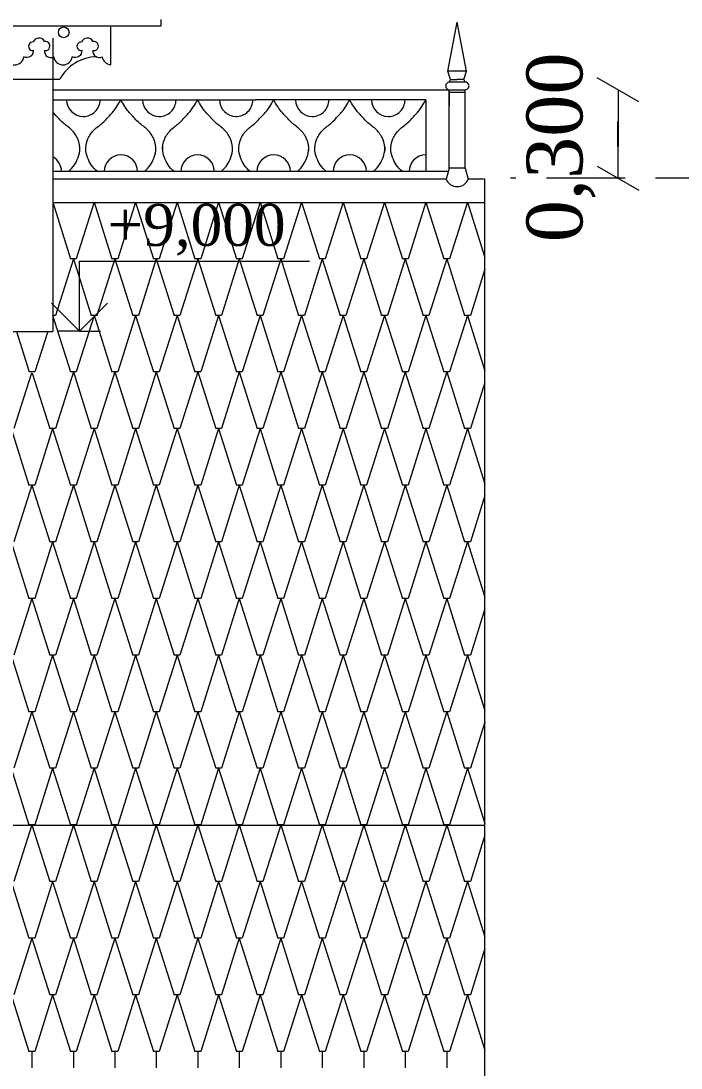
# Model space of a CAD drawing. Header units: millimetres. Extents: x 2399 to 111977, y 1313 to 59551.
# Drawn here: x 21072 to 23434, y 38151 to 41899 of the extents above; entities that cross this region are included whole.
import ezdxf

# ---------------------------------------------------------------- set-up
doc = ezdxf.new("R2010")
doc.units = ezdxf.units.MM
doc.linetypes.add('Невидимая', pattern=[391.222223, 282.222223, -109])
doc.layers.add('dim', color=7, linetype='Continuous')
doc.layers.add('dim Level', color=7, linetype='Continuous', lineweight=13)
doc.layers.add('main line', color=7, linetype='Continuous', lineweight=13)
doc.layers.add('hatch1', color=7, linetype='Continuous', lineweight=20, true_color=0x6a6a6a)
doc.styles.add('СГЕНЕРИР_СТИЛЬ_1', font='georgia.ttf')
doc.dimstyles.new('СГЕНЕРИР_СТИЛЬ__7', dxfattribs={"dimtxt": 200, "dimasz": 114, "dimexe": 0.18, "dimexo": 0.0625, "dimgap": 0.09, "dimtad": 1, "dimdec": 3, "dimlfac": 0.001, "dimzin": 0, "dimdsep": 46, "dimtxsty": 'СГЕНЕРИР_СТИЛЬ_1', "dimblk": 'ARROWHEAD_2', "dimblk1": 'ARROWHEAD_2', "dimblk2": 'ARROWHEAD_2', "dimcen": 0.09, "dimse1": 1, "dimse2": 1, "dimclrd": 7, "dimclre": 7, "dimclrt": 7, "dimadec": 0, "dimazin": 0, "dimtfac": 1, "dimtdec": 4, "dimtmove": 2, "dimatfit": 3, "dimfxl": 1, "dimtolj": 1, "dimtzin": 0, "dimarcsym": 0})

# ---------------------------------------------------------------- blocks, each defined once
blk = doc.blocks.new('ARROWHEAD_2')
at = {"color": 0, "linetype": 'Continuous', "lineweight": 0}
for p, q in [((-0.378, -0.655), (0.378, 0.655)), ((0, 0), (-1, 0))]:
    blk.add_line(p, q, dxfattribs=at)
blk = doc.blocks.new('*D419')
at = {"layer": 'Defpoints', "color": 0, "linetype": 'Continuous', "transparency": 16777216}
for p in [(22457.1, 41652.6), (23209.1, 41652.6), (22885.3, 41335.8)]:
    blk.add_point(p, dxfattribs=at)
at = {"layer": 'dim', "color": 7, "linetype": 'Continuous', "lineweight": -2, "transparency": 16777216}
blk.add_line((23209.1, 41449.8), (23209.1, 41538.6), dxfattribs=at)
at = {"layer": 'dim', "color": 7, "linetype": 'Continuous', "lineweight": -2, "transparency": 16777216, "xscale": 114, "yscale": 114, "zscale": 114}
for p, rotation in [((23209.1, 41652.6), 90), ((23209.1, 41335.8), 270)]:
    blk.add_blockref('ARROWHEAD_2', p, dxfattribs=dict(at, rotation=rotation))
at = {"layer": 'dim', "color": 7, "linetype": 'Continuous', "lineweight": 13, "transparency": 16777216, "insert": (23004.8, 41446.4), "char_height": 200, "attachment_point": 5, "rotation": 90, "style": 'СГЕНЕРИР_СТИЛЬ_1'}
blk.add_mtext('\\A1;0,300', dxfattribs=at)

msp = doc.modelspace()

# ---------------------------------------------------------------- linework, layer by layer
at = {"layer": 'dim Level', "color": 7, "linetype": 'Continuous', "lineweight": 13}
for p, q in [((21281.4828, 40788.4338), (21281.4828, 41038.4338)), ((21281.4828, 41038.4338), (22104.3929, 41038.4338)), ((21281.4828, 40788.4338), (21181.4828, 40888.4338)), ((21381.4828, 40888.4338), (21281.4828, 40788.4338)), ((21281.4828, 40788.4338), (21206.4828, 40788.4338)), ((21281.4828, 40788.4338), (21356.4828, 40788.4338))]:
    msp.add_line(p, q, dxfattribs=at)
at = {"layer": 'hatch1', "color": 251, "linetype": 'Continuous', "lineweight": 20, "true_color": 0x6a6a6a}
for p, q in [((21185.5114, 41249.4932), (21249.2423, 41047.532)), ((21333.7817, 41250.1817), (21269.8336, 41047.532)), ((21333.7817, 41249.4932), (21397.5126, 41047.532)), ((21482.0521, 41250.1817), (21418.1039, 41047.532)), ((21482.0521, 41250.1817), (21546.0002, 41047.532)), ((21630.5397, 41250.1817), (21566.5915, 41047.532)), ((21630.5397, 41250.1817), (21694.4878, 41047.532)), ((21779.0272, 41250.1817), (21715.0791, 41047.532)), ((21779.0272, 41250.1817), (21842.9754, 41047.532)), ((21927.5148, 41250.1817), (21863.5667, 41047.532)), ((21927.5148, 41250.1817), (21991.463, 41047.532)), ((22076.0024, 41250.1817), (22012.0543, 41047.532)), ((22076.0024, 41250.1817), (22139.9506, 41047.532)), ((22224.49, 41250.1817), (22160.5419, 41047.532)), ((22224.49, 41250.1817), (22288.4381, 41047.532)), ((22372.9776, 41250.1817), (22309.0295, 41047.532)), ((22372.9776, 41250.1817), (22436.9257, 41047.532)), ((22521.4652, 41250.1817), (22457.5171, 41047.532)), ((22521.4652, 41250.1817), (22585.4133, 41047.532)), ((22669.9528, 41250.1817), (22606.0046, 41047.532)), ((22669.9528, 41250.1817), (22732.462, 41052.0918)), ((21259.5379, 41047.532), (21195.5898, 40844.8823)), ((21269.8336, 41047.532), (21249.2423, 41047.532)), ((21259.5379, 41047.532), (21323.4861, 40844.8823)), ((21407.8083, 41047.532), (21343.8601, 40844.8823)), ((21418.1039, 41047.532), (21397.5126, 41047.532)), ((21407.8083, 41047.532), (21471.7564, 40844.8823)), ((21556.2959, 41047.532), (21492.3477, 40844.8823)), ((21566.5915, 41047.532), (21546.0002, 41047.532)), ((21556.2959, 41047.532), (21620.244, 40844.8823)), ((21704.7835, 41047.532), (21640.8353, 40844.8823)), ((21715.0791, 41047.532), (21694.4878, 41047.532)), ((21704.7835, 41047.532), (21768.7316, 40844.8823)), ((21853.271, 41047.532), (21789.3229, 40844.8823)), ((21863.5667, 41047.532), (21842.9754, 41047.532)), ((21853.271, 41047.532), (21917.2192, 40844.8823)), ((22001.7586, 41047.532), (21937.8105, 40844.8823)), ((22012.0543, 41047.532), (21991.463, 41047.532)), ((22001.7586, 41047.532), (22065.7068, 40844.8823)), ((22150.2462, 41047.532), (22086.2981, 40844.8823)), ((22160.5419, 41047.532), (22139.9506, 41047.532)), ((22150.2462, 41047.532), (22214.1943, 40844.8823)), ((22298.7338, 41047.532), (22234.7857, 40844.8823)), ((22309.0295, 41047.532), (22288.4381, 41047.532)), ((22298.7338, 41047.532), (22362.6819, 40844.8823)), ((22447.2214, 41047.532), (22383.2733, 40844.8823)), ((22457.5171, 41047.532), (22436.9257, 41047.532)), ((22447.2214, 41047.532), (22511.1695, 40844.8823)), ((22595.709, 41047.532), (22531.7608, 40844.8823)), ((22606.0046, 41047.532), (22585.4133, 41047.532)), ((22595.709, 41047.532), (22659.6571, 40844.8823)), ((22732.462, 41010.3455), (22680.2484, 40844.8823)), ((21185.0822, 40845.5541), (21249.2423, 40642.2326)), ((21195.8071, 40844.8823), (21185.2941, 40844.8823)), ((21185.5114, 40844.8823), (21185.4028, 40844.5381)), ((21333.7817, 40844.8823), (21269.8336, 40642.2326)), ((21344.0774, 40844.8823), (21323.4861, 40844.8823)), ((21333.3525, 40845.5541), (21397.5126, 40642.2326)), ((21482.0521, 40844.8823), (21418.1039, 40642.2326)), ((21492.3477, 40844.8823), (21471.7564, 40844.8823)), ((21482.0521, 40844.8823), (21546.0002, 40642.2326)), ((21630.5397, 40844.8823), (21566.5915, 40642.2326)), ((21640.8353, 40844.8823), (21620.244, 40844.8823)), ((21630.5397, 40844.8823), (21694.4878, 40642.2326)), ((21779.0272, 40844.8823), (21715.0791, 40642.2326)), ((21789.3229, 40844.8823), (21768.7316, 40844.8823)), ((21779.0272, 40844.8823), (21842.9754, 40642.2326)), ((21927.5148, 40844.8823), (21863.5667, 40642.2326)), ((21937.8105, 40844.8823), (21917.2192, 40844.8823)), ((21927.5148, 40844.8823), (21991.463, 40642.2326)), ((22076.0024, 40844.8823), (22012.0543, 40642.2326)), ((22086.2981, 40844.8823), (22065.7068, 40844.8823)), ((22076.0024, 40844.8823), (22139.9506, 40642.2326)), ((22224.49, 40844.8823), (22160.5419, 40642.2326)), ((22234.7857, 40844.8823), (22214.1943, 40844.8823)), ((22224.49, 40844.8823), (22288.4381, 40642.2326)), ((22372.9776, 40844.8823), (22309.0295, 40642.2326)), ((22383.2733, 40844.8823), (22362.6819, 40844.8823)), ((22372.9776, 40844.8823), (22436.9257, 40642.2326)), ((22521.4652, 40844.8823), (22457.5171, 40642.2326)), ((22531.7608, 40844.8823), (22511.1695, 40844.8823)), ((22521.4652, 40844.8823), (22585.4133, 40642.2326)), ((22669.9528, 40844.8823), (22606.0046, 40642.2326)), ((22680.2484, 40844.8823), (22659.6571, 40844.8823)), ((22669.9528, 40844.8823), (22732.462, 40646.7924)), ((21055.5513, 40787.5295), (21101.4012, 40642.2326)), ((21167.4131, 40787.5295), (21121.5633, 40642.2326)), ((21109.3427, 40637.5097), (21046.885, 40439.5829)), ((21121.9925, 40642.2326), (21101.4012, 40642.2326)), ((21112.3235, 40637.5097), (21174.7812, 40439.5829)), ((21259.3207, 40642.2326), (21195.3726, 40439.5829)), ((21269.8336, 40642.2326), (21249.2423, 40642.2326)), ((21259.3207, 40642.2326), (21323.2688, 40439.5829)), ((21407.8083, 40642.2326), (21343.8601, 40439.5829)), ((21418.1039, 40642.2326), (21397.5126, 40642.2326)), ((21407.8083, 40642.2326), (21471.7564, 40439.5829)), ((21556.2959, 40642.2326), (21492.3477, 40439.5829)), ((21566.5915, 40642.2326), (21546.0002, 40642.2326)), ((21556.2959, 40642.2326), (21620.244, 40439.5829)), ((21704.7835, 40642.2326), (21640.8353, 40439.5829)), ((21715.0791, 40642.2326), (21694.4878, 40642.2326)), ((21704.7835, 40642.2326), (21768.7316, 40439.5829)), ((21853.271, 40642.2326), (21789.3229, 40439.5829)), ((21863.5667, 40642.2326), (21842.9754, 40642.2326)), ((21853.271, 40642.2326), (21917.2192, 40439.5829)), ((22001.7586, 40642.2326), (21937.8105, 40439.5829)), ((22012.0543, 40642.2326), (21991.463, 40642.2326)), ((22001.7586, 40642.2326), (22065.7068, 40439.5829)), ((22150.2462, 40642.2326), (22086.2981, 40439.5829)), ((22160.5419, 40642.2326), (22139.9506, 40642.2326)), ((22150.2462, 40642.2326), (22214.1943, 40439.5829)), ((22298.7338, 40642.2326), (22234.7857, 40439.5829)), ((22309.0295, 40642.2326), (22288.4381, 40642.2326)), ((22298.7338, 40642.2326), (22362.6819, 40439.5829)), ((22447.2214, 40642.2326), (22383.2733, 40439.5829)), ((22457.5171, 40642.2326), (22436.9257, 40642.2326)), ((22447.2214, 40642.2326), (22511.1695, 40439.5829)), ((22595.709, 40642.2326), (22531.7608, 40439.5829)), ((22606.0046, 40642.2326), (22585.4133, 40642.2326)), ((22595.709, 40642.2326), (22659.6571, 40439.5829)), ((22732.462, 40605.0462), (22680.2484, 40439.5829)), ((21036.5893, 40439.5829), (21100.5374, 40236.9332)), ((21185.0769, 40439.5829), (21121.1288, 40236.9332)), ((21195.3726, 40439.5829), (21174.7812, 40439.5829)), ((21185.0769, 40439.5829), (21249.025, 40236.9332)), ((21333.5645, 40439.5829), (21269.6164, 40236.9332)), ((21343.8601, 40439.5829), (21323.2688, 40439.5829)), ((21333.5645, 40439.5829), (21397.5126, 40236.9332)), ((21482.0521, 40439.5829), (21418.1039, 40236.9332)), ((21492.3477, 40439.5829), (21471.7564, 40439.5829)), ((21482.0521, 40439.5829), (21546.0002, 40236.9332)), ((21630.5397, 40439.5829), (21566.5915, 40236.9332)), ((21640.8353, 40439.5829), (21620.244, 40439.5829)), ((21630.5397, 40439.5829), (21694.4878, 40236.9332)), ((21779.0272, 40439.5829), (21715.0791, 40236.9332)), ((21789.3229, 40439.5829), (21768.7316, 40439.5829)), ((21779.0272, 40439.5829), (21842.9754, 40236.9332)), ((21927.5148, 40439.5829), (21863.5667, 40236.9332)), ((21937.8105, 40439.5829), (21917.2192, 40439.5829)), ((21927.5148, 40439.5829), (21991.463, 40236.9332)), ((22076.0024, 40439.5829), (22012.0543, 40236.9332)), ((22086.2981, 40439.5829), (22065.7068, 40439.5829)), ((22076.0024, 40439.5829), (22139.9506, 40236.9332)), ((22224.49, 40439.5829), (22160.5419, 40236.9332)), ((22234.7857, 40439.5829), (22214.1943, 40439.5829)), ((22224.49, 40439.5829), (22288.4381, 40236.9332)), ((22372.9776, 40439.5829), (22309.0295, 40236.9332)), ((22383.2733, 40439.5829), (22362.6819, 40439.5829)), ((22372.9776, 40439.5829), (22436.9257, 40236.9332)), ((22521.4652, 40439.5829), (22457.5171, 40236.9332)), ((22531.7608, 40439.5829), (22511.1695, 40439.5829)), ((22521.4652, 40439.5829), (22585.4133, 40236.9332)), ((22669.9528, 40439.5829), (22606.0046, 40236.9332)), ((22680.2484, 40439.5829), (22659.6571, 40439.5829)), ((22669.9528, 40439.5829), (22732.462, 40241.493)), ((21110.8331, 40236.9332), (21046.885, 40034.2835)), ((21121.1288, 40236.9332), (21100.5374, 40236.9332)), ((21110.8331, 40236.9332), (21174.7812, 40034.2835)), ((21259.3207, 40236.9332), (21195.3726, 40034.2835)), ((21269.6164, 40236.9332), (21249.025, 40236.9332)), ((21259.3207, 40236.9332), (21323.2688, 40034.2835)), ((21407.8083, 40236.9332), (21343.8601, 40034.2835)), ((21418.1039, 40236.9332), (21397.5126, 40236.9332)), ((21407.8083, 40236.9332), (21471.7564, 40034.2835)), ((21556.2959, 40236.9332), (21492.3477, 40034.2835)), ((21566.5915, 40236.9332), (21546.0002, 40236.9332)), ((21556.2959, 40236.9332), (21620.244, 40034.2835)), ((21704.7835, 40236.9332), (21640.8353, 40034.2835)), ((21715.0791, 40236.9332), (21694.4878, 40236.9332)), ((21704.7835, 40236.9332), (21768.7316, 40034.2835)), ((21853.271, 40236.9332), (21789.3229, 40034.2835)), ((21863.5667, 40236.9332), (21842.9754, 40236.9332)), ((21853.271, 40236.9332), (21917.2192, 40034.2835)), ((22001.7586, 40236.9332), (21937.8105, 40034.2835)), ((22012.0543, 40236.9332), (21991.463, 40236.9332)), ((22001.7586, 40236.9332), (22065.7068, 40034.2835)), ((22150.2462, 40236.9332), (22086.2981, 40034.2835)), ((22160.5419, 40236.9332), (22139.9506, 40236.9332)), ((22150.2462, 40236.9332), (22214.1943, 40034.2835)), ((22298.7338, 40236.9332), (22234.7857, 40034.2835)), ((22309.0295, 40236.9332), (22288.4381, 40236.9332)), ((22298.7338, 40236.9332), (22362.6819, 40034.2835)), ((22447.2214, 40236.9332), (22383.2733, 40034.2835)), ((22457.5171, 40236.9332), (22436.9257, 40236.9332)), ((22447.2214, 40236.9332), (22511.1695, 40034.2835)), ((22595.709, 40236.9332), (22531.7608, 40034.2835)), ((22606.0046, 40236.9332), (22585.4133, 40236.9332)), ((22595.709, 40236.9332), (22659.6571, 40034.2835)), ((22732.462, 40199.7468), (22680.2484, 40034.2835)), ((21036.5893, 40034.2835), (21100.5374, 39831.6338)), ((21185.0769, 40034.2835), (21121.1288, 39831.6338)), ((21195.3726, 40034.2835), (21174.7812, 40034.2835)), ((21185.0769, 40034.2835), (21249.025, 39831.6338)), ((21333.5645, 40034.2835), (21269.6164, 39831.6338)), ((21343.8601, 40034.2835), (21323.2688, 40034.2835)), ((21333.5645, 40034.2835), (21397.5126, 39831.6338)), ((21482.0521, 40034.2835), (21418.1039, 39831.6338)), ((21492.3477, 40034.2835), (21471.7564, 40034.2835)), ((21482.0521, 40034.2835), (21546.0002, 39831.6338)), ((21630.5397, 40034.2835), (21566.5915, 39831.6338)), ((21640.8353, 40034.2835), (21620.244, 40034.2835)), ((21630.5397, 40034.2835), (21694.4878, 39831.6338)), ((21779.0272, 40034.2835), (21715.0791, 39831.6338)), ((21789.3229, 40034.2835), (21768.7316, 40034.2835)), ((21779.0272, 40034.2835), (21842.9754, 39831.6338)), ((21927.5148, 40034.2835), (21863.5667, 39831.6338)), ((21937.8105, 40034.2835), (21917.2192, 40034.2835)), ((21927.5148, 40034.2835), (21991.463, 39831.6338)), ((22076.0024, 40034.2835), (22012.0543, 39831.6338)), ((22086.2981, 40034.2835), (22065.7068, 40034.2835)), ((22076.0024, 40034.2835), (22139.9506, 39831.6338)), ((22224.49, 40034.2835), (22160.5419, 39831.6338)), ((22234.7857, 40034.2835), (22214.1943, 40034.2835)), ((22224.49, 40034.2835), (22288.4381, 39831.6338)), ((22372.9776, 40034.2835), (22309.0295, 39831.6338)), ((22383.2733, 40034.2835), (22362.6819, 40034.2835)), ((22372.9776, 40034.2835), (22436.9257, 39831.6338)), ((22521.4652, 40034.2835), (22457.5171, 39831.6338)), ((22531.7608, 40034.2835), (22511.1695, 40034.2835)), ((22521.4652, 40034.2835), (22585.4133, 39831.6338)), ((22669.9528, 40034.2835), (22606.0046, 39831.6338)), ((22680.2484, 40034.2835), (22659.6571, 40034.2835)), ((22669.9528, 40034.2835), (22732.462, 39836.1936)), ((21110.8331, 39831.6338), (21046.885, 39628.9841)), ((21121.1288, 39831.6338), (21100.5374, 39831.6338)), ((21110.8331, 39831.6338), (21174.7812, 39628.9841)), ((21259.3207, 39831.6338), (21195.3726, 39628.9841)), ((21269.6164, 39831.6338), (21249.025, 39831.6338)), ((21259.3207, 39831.6338), (21323.2688, 39628.9841)), ((21407.8083, 39831.6338), (21343.8601, 39628.9841)), ((21418.1039, 39831.6338), (21397.5126, 39831.6338)), ((21407.8083, 39831.6338), (21471.7564, 39628.9841)), ((21556.2959, 39831.6338), (21492.3477, 39628.9841)), ((21566.5915, 39831.6338), (21546.0002, 39831.6338)), ((21556.2959, 39831.6338), (21620.244, 39628.9841)), ((21704.7835, 39831.6338), (21640.8353, 39628.9841)), ((21715.0791, 39831.6338), (21694.4878, 39831.6338)), ((21704.7835, 39831.6338), (21768.7316, 39628.9841)), ((21853.271, 39831.6338), (21789.3229, 39628.9841)), ((21863.5667, 39831.6338), (21842.9754, 39831.6338)), ((21853.271, 39831.6338), (21917.2192, 39628.9841)), ((22001.7586, 39831.6338), (21937.8105, 39628.9841)), ((22012.0543, 39831.6338), (21991.463, 39831.6338)), ((22001.7586, 39831.6338), (22065.7068, 39628.9841)), ((22150.2462, 39831.6338), (22086.2981, 39628.9841)), ((22160.5419, 39831.6338), (22139.9506, 39831.6338)), ((22150.2462, 39831.6338), (22214.1943, 39628.9841)), ((22298.7338, 39831.6338), (22234.7857, 39628.9841)), ((22309.0295, 39831.6338), (22288.4381, 39831.6338)), ((22298.7338, 39831.6338), (22362.6819, 39628.9841)), ((22447.2214, 39831.6338), (22383.2733, 39628.9841)), ((22457.5171, 39831.6338), (22436.9257, 39831.6338)), ((22447.2214, 39831.6338), (22511.1695, 39628.9841)), ((22595.709, 39831.6338), (22531.7608, 39628.9841)), ((22606.0046, 39831.6338), (22585.4133, 39831.6338)), ((22595.709, 39831.6338), (22659.6571, 39628.9841)), ((22732.462, 39794.4474), (22680.2484, 39628.9841)), ((21036.5893, 39628.9841), (21100.5374, 39426.3344)), ((21185.0769, 39628.9841), (21121.1288, 39426.3344)), ((21195.3726, 39628.9841), (21174.7812, 39628.9841)), ((21185.0769, 39628.9841), (21249.025, 39426.3344)), ((21333.5645, 39628.9841), (21269.6164, 39426.3344)), ((21343.8601, 39628.9841), (21323.2688, 39628.9841)), ((21333.5645, 39628.9841), (21397.5126, 39426.3344)), ((21482.0521, 39628.9841), (21418.1039, 39426.3344)), ((21492.3477, 39628.9841), (21471.7564, 39628.9841)), ((21482.0521, 39628.9841), (21546.0002, 39426.3344)), ((21630.5397, 39628.9841), (21566.5915, 39426.3344)), ((21640.8353, 39628.9841), (21620.244, 39628.9841)), ((21630.5397, 39628.9841), (21694.4878, 39426.3344)), ((21779.0272, 39628.9841), (21715.0791, 39426.3344)), ((21789.3229, 39628.9841), (21768.7316, 39628.9841)), ((21779.0272, 39628.9841), (21842.9754, 39426.3344)), ((21927.5148, 39628.9841), (21863.5667, 39426.3344)), ((21937.8105, 39628.9841), (21917.2192, 39628.9841)), ((21927.5148, 39628.9841), (21991.463, 39426.3344)), ((22076.0024, 39628.9841), (22012.0543, 39426.3344)), ((22086.2981, 39628.9841), (22065.7068, 39628.9841)), ((22076.0024, 39628.9841), (22139.9506, 39426.3344)), ((22224.49, 39628.9841), (22160.5419, 39426.3344)), ((22234.7857, 39628.9841), (22214.1943, 39628.9841)), ((22224.49, 39628.9841), (22288.4381, 39426.3344)), ((22372.9776, 39628.9841), (22309.0295, 39426.3344)), ((22383.2733, 39628.9841), (22362.6819, 39628.9841)), ((22372.9776, 39628.9841), (22436.9257, 39426.3344)), ((22521.4652, 39628.9841), (22457.5171, 39426.3344)), ((22531.7608, 39628.9841), (22511.1695, 39628.9841)), ((22521.4652, 39628.9841), (22585.4133, 39426.3344)), ((22669.9528, 39628.9841), (22606.0046, 39426.3344)), ((22680.2484, 39628.9841), (22659.6571, 39628.9841)), ((22669.9528, 39628.9841), (22732.462, 39430.8942)), ((21110.8331, 39426.3344), (21046.885, 39223.6847)), ((21121.1288, 39426.3344), (21100.5374, 39426.3344)), ((21110.8331, 39426.3344), (21174.7812, 39223.6847)), ((21259.3207, 39426.3344), (21195.3726, 39223.6847)), ((21269.6164, 39426.3344), (21249.025, 39426.3344)), ((21259.3207, 39426.3344), (21323.2688, 39223.6847)), ((21407.8083, 39426.3344), (21343.8601, 39223.6847)), ((21418.1039, 39426.3344), (21397.5126, 39426.3344)), ((21407.8083, 39426.3344), (21471.7564, 39223.6847)), ((21556.2959, 39426.3344), (21492.3477, 39223.6847)), ((21566.5915, 39426.3344), (21546.0002, 39426.3344)), ((21556.2959, 39426.3344), (21620.244, 39223.6847)), ((21704.7835, 39426.3344), (21640.8353, 39223.6847)), ((21715.0791, 39426.3344), (21694.4878, 39426.3344)), ((21704.7835, 39426.3344), (21768.7316, 39223.6847)), ((21853.271, 39426.3344), (21789.3229, 39223.6847)), ((21863.5667, 39426.3344), (21842.9754, 39426.3344)), ((21853.271, 39426.3344), (21917.2192, 39223.6847)), ((22001.7586, 39426.3344), (21937.8105, 39223.6847)), ((22012.0543, 39426.3344), (21991.463, 39426.3344)), ((22001.7586, 39426.3344), (22065.7068, 39223.6847)), ((22150.2462, 39426.3344), (22086.2981, 39223.6847)), ((22160.5419, 39426.3344), (22139.9506, 39426.3344)), ((22150.2462, 39426.3344), (22214.1943, 39223.6847)), ((22298.7338, 39426.3344), (22234.7857, 39223.6847)), ((22309.0295, 39426.3344), (22288.4381, 39426.3344)), ((22298.7338, 39426.3344), (22362.6819, 39223.6847)), ((22447.2214, 39426.3344), (22383.2733, 39223.6847)), ((22457.5171, 39426.3344), (22436.9257, 39426.3344)), ((22447.2214, 39426.3344), (22511.1695, 39223.6847)), ((22595.709, 39426.3344), (22531.7608, 39223.6847)), ((22606.0046, 39426.3344), (22585.4133, 39426.3344)), ((22595.709, 39426.3344), (22659.6571, 39223.6847)), ((22732.462, 39389.148), (22680.2484, 39223.6847)), ((21036.5893, 39223.6847), (21100.5374, 39021.035)), ((21185.0769, 39223.6847), (21121.1288, 39021.035)), ((21195.3726, 39223.6847), (21174.7812, 39223.6847)), ((21185.0769, 39223.6847), (21249.025, 39021.035)), ((21333.5645, 39223.6847), (21269.6164, 39021.035)), ((21343.8601, 39223.6847), (21323.2688, 39223.6847)), ((21333.5645, 39223.6847), (21397.5126, 39021.035)), ((21482.0521, 39223.6847), (21418.1039, 39021.035)), ((21492.3477, 39223.6847), (21471.7564, 39223.6847)), ((21482.0521, 39223.6847), (21546.0002, 39021.035)), ((21630.5397, 39223.6847), (21566.5915, 39021.035)), ((21640.8353, 39223.6847), (21620.244, 39223.6847)), ((21630.5397, 39223.6847), (21694.4878, 39021.035)), ((21779.0272, 39223.6847), (21715.0791, 39021.035)), ((21789.3229, 39223.6847), (21768.7316, 39223.6847)), ((21779.0272, 39223.6847), (21842.9754, 39021.035)), ((21927.5148, 39223.6847), (21863.5667, 39021.035)), ((21937.8105, 39223.6847), (21917.2192, 39223.6847)), ((21927.5148, 39223.6847), (21991.463, 39021.035)), ((22076.0024, 39223.6847), (22012.0543, 39021.035)), ((22086.2981, 39223.6847), (22065.7068, 39223.6847)), ((22076.0024, 39223.6847), (22139.9506, 39021.035)), ((22224.49, 39223.6847), (22160.5419, 39021.035)), ((22234.7857, 39223.6847), (22214.1943, 39223.6847)), ((22224.49, 39223.6847), (22288.4381, 39021.035)), ((22372.9776, 39223.6847), (22309.0295, 39021.035)), ((22383.2733, 39223.6847), (22362.6819, 39223.6847)), ((22372.9776, 39223.6847), (22436.9257, 39021.035)), ((22521.4652, 39223.6847), (22457.5171, 39021.035)), ((22531.7608, 39223.6847), (22511.1695, 39223.6847)), ((22521.4652, 39223.6847), (22585.4133, 39021.035)), ((22669.9528, 39223.6847), (22606.0046, 39021.035)), ((22680.2484, 39223.6847), (22659.6571, 39223.6847)), ((22669.9528, 39223.6847), (22732.462, 39025.5948)), ((21110.8331, 39021.035), (21046.885, 38818.3853)), ((21121.1288, 39021.035), (21100.5374, 39021.035)), ((21110.8331, 39021.035), (21174.7812, 38818.3853)), ((21259.3207, 39021.035), (21195.3726, 38818.3853)), ((21269.6164, 39021.035), (21249.025, 39021.035)), ((21259.3207, 39021.035), (21323.2688, 38818.3853)), ((21407.8083, 39021.035), (21343.8601, 38818.3853)), ((21418.1039, 39021.035), (21397.5126, 39021.035)), ((21407.8083, 39021.035), (21471.7564, 38818.3853)), ((21556.2959, 39021.035), (21492.3477, 38818.3853)), ((21566.5915, 39021.035), (21546.0002, 39021.035)), ((21556.2959, 39021.035), (21620.244, 38818.3853)), ((21704.7835, 39021.035), (21640.8353, 38818.3853)), ((21715.0791, 39021.035), (21694.4878, 39021.035)), ((21704.7835, 39021.035), (21768.7316, 38818.3853)), ((21853.271, 39021.035), (21789.3229, 38818.3853)), ((21863.5667, 39021.035), (21842.9754, 39021.035)), ((21853.271, 39021.035), (21917.2192, 38818.3853)), ((22001.7586, 39021.035), (21937.8105, 38818.3853)), ((22012.0543, 39021.035), (21991.463, 39021.035)), ((22001.7586, 39021.035), (22065.7068, 38818.3853)), ((22150.2462, 39021.035), (22086.2981, 38818.3853)), ((22160.5419, 39021.035), (22139.9506, 39021.035)), ((22150.2462, 39021.035), (22214.1943, 38818.3853)), ((22298.7338, 39021.035), (22234.7857, 38818.3853)), ((22309.0295, 39021.035), (22288.4381, 39021.035)), ((22298.7338, 39021.035), (22362.6819, 38818.3853)), ((22447.2214, 39021.035), (22383.2733, 38818.3853)), ((22457.5171, 39021.035), (22436.9257, 39021.035)), ((22447.2214, 39021.035), (22511.1695, 38818.3853)), ((22595.709, 39021.035), (22531.7608, 38818.3853)), ((22606.0046, 39021.035), (22585.4133, 39021.035)), ((22595.709, 39021.035), (22659.6571, 38818.3853)), ((22732.462, 38983.8486), (22680.2484, 38818.3853)), ((21036.5893, 38818.3853), (21100.5374, 38615.7357)), ((21185.0769, 38818.3853), (21121.1288, 38615.7357)), ((21195.3726, 38818.3853), (21174.7812, 38818.3853)), ((21185.0769, 38818.3853), (21249.025, 38615.7357)), ((21333.5645, 38818.3853), (21269.6164, 38615.7357)), ((21343.8601, 38818.3853), (21323.2688, 38818.3853)), ((21333.5645, 38818.3853), (21397.5126, 38615.7357)), ((21482.0521, 38818.3853), (21418.1039, 38615.7357)), ((21492.3477, 38818.3853), (21471.7564, 38818.3853)), ((21482.0521, 38818.3853), (21546.0002, 38615.7357)), ((21630.5397, 38818.3853), (21566.5915, 38615.7357)), ((21640.8353, 38818.3853), (21620.244, 38818.3853)), ((21630.5397, 38818.3853), (21694.4878, 38615.7357)), ((21779.0272, 38818.3853), (21715.0791, 38615.7357)), ((21789.3229, 38818.3853), (21768.7316, 38818.3853)), ((21779.0272, 38818.3853), (21842.9754, 38615.7357)), ((21927.5148, 38818.3853), (21863.5667, 38615.7357)), ((21937.8105, 38818.3853), (21917.2192, 38818.3853)), ((21927.5148, 38818.3853), (21991.463, 38615.7357)), ((22076.0024, 38818.3853), (22012.0543, 38615.7357)), ((22086.2981, 38818.3853), (22065.7068, 38818.3853)), ((22076.0024, 38818.3853), (22139.9506, 38615.7357)), ((22224.49, 38818.3853), (22160.5419, 38615.7357)), ((22234.7857, 38818.3853), (22214.1943, 38818.3853)), ((22224.49, 38818.3853), (22288.4381, 38615.7357)), ((22372.9776, 38818.3853), (22309.0295, 38615.7357)), ((22383.2733, 38818.3853), (22362.6819, 38818.3853)), ((22372.9776, 38818.3853), (22436.9257, 38615.7357)), ((22521.4652, 38818.3853), (22457.5171, 38615.7357)), ((22531.7608, 38818.3853), (22511.1695, 38818.3853)), ((22521.4652, 38818.3853), (22585.4133, 38615.7357)), ((22669.9528, 38818.3853), (22606.0046, 38615.7357)), ((22680.2484, 38818.3853), (22659.6571, 38818.3853)), ((22669.9528, 38818.3853), (22732.462, 38620.2955)), ((21110.8331, 38615.7357), (21046.885, 38413.086)), ((21121.1288, 38615.7357), (21100.5374, 38615.7357)), ((21110.8331, 38615.7357), (21174.7812, 38413.086)), ((21259.3207, 38615.7357), (21195.3726, 38413.086)), ((21269.6164, 38615.7357), (21249.025, 38615.7357)), ((21259.3207, 38615.7357), (21323.2688, 38413.086)), ((21407.8083, 38615.7357), (21343.8601, 38413.086)), ((21418.1039, 38615.7357), (21397.5126, 38615.7357)), ((21407.8083, 38615.7357), (21471.7564, 38413.086)), ((21556.2959, 38615.7357), (21492.3477, 38413.086)), ((21566.5915, 38615.7357), (21546.0002, 38615.7357)), ((21556.2959, 38615.7357), (21620.244, 38413.086)), ((21704.7835, 38615.7357), (21640.8353, 38413.086)), ((21715.0791, 38615.7357), (21694.4878, 38615.7357)), ((21704.7835, 38615.7357), (21768.7316, 38413.086)), ((21853.271, 38615.7357), (21789.3229, 38413.086)), ((21863.5667, 38615.7357), (21842.9754, 38615.7357)), ((21853.271, 38615.7357), (21917.2192, 38413.086)), ((22001.7586, 38615.7357), (21937.8105, 38413.086)), ((22012.0543, 38615.7357), (21991.463, 38615.7357)), ((22001.7586, 38615.7357), (22065.7068, 38413.086)), ((22150.2462, 38615.7357), (22086.2981, 38413.086)), ((22160.5419, 38615.7357), (22139.9506, 38615.7357)), ((22150.2462, 38615.7357), (22214.1943, 38413.086)), ((22298.7338, 38615.7357), (22234.7857, 38413.086)), ((22309.0295, 38615.7357), (22288.4381, 38615.7357)), ((22298.7338, 38615.7357), (22362.6819, 38413.086)), ((22447.2214, 38615.7357), (22383.2733, 38413.086)), ((22457.5171, 38615.7357), (22436.9257, 38615.7357)), ((22447.2214, 38615.7357), (22511.1695, 38413.086)), ((22595.709, 38615.7357), (22531.7608, 38413.086)), ((22606.0046, 38615.7357), (22585.4133, 38615.7357)), ((22595.709, 38615.7357), (22659.6571, 38413.086)), ((22732.462, 38578.5492), (22680.2484, 38413.086)), ((21036.5893, 38413.086), (21100.5374, 38210.4363)), ((21185.0769, 38413.086), (21121.1288, 38210.4363)), ((21195.3726, 38413.086), (21174.7812, 38413.086)), ((21185.0769, 38413.086), (21249.025, 38210.4363)), ((21333.5645, 38413.086), (21269.6164, 38210.4363)), ((21343.8601, 38413.086), (21323.2688, 38413.086)), ((21333.5645, 38413.086), (21397.5126, 38210.4363)), ((21482.0521, 38413.086), (21418.1039, 38210.4363)), ((21492.3477, 38413.086), (21471.7564, 38413.086)), ((21482.0521, 38413.086), (21546.0002, 38210.4363)), ((21630.5397, 38413.086), (21566.5915, 38210.4363)), ((21640.8353, 38413.086), (21620.244, 38413.086)), ((21630.5397, 38413.086), (21694.4878, 38210.4363)), ((21779.0272, 38413.086), (21715.0791, 38210.4363)), ((21789.3229, 38413.086), (21768.7316, 38413.086)), ((21779.0272, 38413.086), (21842.9754, 38210.4363)), ((21927.5148, 38413.086), (21863.5667, 38210.4363)), ((21937.8105, 38413.086), (21917.2192, 38413.086)), ((21927.5148, 38413.086), (21991.463, 38210.4363)), ((22076.0024, 38413.086), (22012.0543, 38210.4363)), ((22086.2981, 38413.086), (22065.7068, 38413.086)), ((22076.0024, 38413.086), (22139.9506, 38210.4363)), ((22224.49, 38413.086), (22160.5419, 38210.4363)), ((22234.7857, 38413.086), (22214.1943, 38413.086)), ((22224.49, 38413.086), (22288.4381, 38210.4363)), ((22372.9776, 38413.086), (22309.0295, 38210.4363)), ((22383.2733, 38413.086), (22362.6819, 38413.086)), ((22372.9776, 38413.086), (22436.9257, 38210.4363)), ((22521.4652, 38413.086), (22457.5171, 38210.4363)), ((22531.7608, 38413.086), (22511.1695, 38413.086)), ((22521.4652, 38413.086), (22585.4133, 38210.4363)), ((22669.9528, 38413.086), (22606.0046, 38210.4363)), ((22680.2484, 38413.086), (22659.6571, 38413.086)), ((22669.9528, 38413.086), (22732.462, 38214.9961)), ((21121.1288, 38210.4363), (21100.5374, 38210.4363)), ((21110.8331, 38210.4363), (21110.446, 38209.2094)), ((21110.8331, 38210.4363), (21110.8331, 38151.5204)), ((21110.8331, 38210.4363), (21111.2202, 38209.2094)), ((21269.6164, 38210.4363), (21249.025, 38210.4363)), ((21259.3207, 38210.4363), (21258.9336, 38209.2094)), ((21259.3207, 38210.4363), (21259.3207, 38151.5204)), ((21259.3207, 38210.4363), (21259.7078, 38209.2094)), ((21418.1039, 38210.4363), (21397.5126, 38210.4363)), ((21407.8083, 38210.4363), (21407.4211, 38209.2094)), ((21407.8083, 38210.4363), (21407.8083, 38151.5204)), ((21407.8083, 38210.4363), (21408.1954, 38209.2094)), ((21566.5915, 38210.4363), (21546.0002, 38210.4363)), ((21556.2959, 38210.4363), (21555.9087, 38209.2094)), ((21556.2959, 38210.4363), (21556.2959, 38151.5204)), ((21556.2959, 38210.4363), (21556.683, 38209.2094)), ((21715.0791, 38210.4363), (21694.4878, 38210.4363)), ((21704.7835, 38210.4363), (21704.3963, 38209.2094)), ((21704.7835, 38210.4363), (21704.7835, 38151.5204)), ((21704.7835, 38210.4363), (21705.1706, 38209.2094)), ((21863.5667, 38210.4363), (21842.9754, 38210.4363)), ((21853.271, 38210.4363), (21852.8839, 38209.2094)), ((21853.271, 38210.4363), (21853.271, 38151.5204)), ((21853.271, 38210.4363), (21853.6582, 38209.2094)), ((22012.0543, 38210.4363), (21991.463, 38210.4363)), ((22001.7586, 38210.4363), (22001.3715, 38209.2094)), ((22001.7586, 38210.4363), (22002.1458, 38209.2094)), ((22001.7586, 38210.4363), (22001.7586, 38151.5204)), ((22160.5419, 38210.4363), (22139.9506, 38210.4363)), ((22150.2462, 38210.4363), (22149.8591, 38209.2094)), ((22150.2462, 38210.4363), (22150.6334, 38209.2094)), ((22150.2462, 38210.4363), (22150.2462, 38151.5204)), ((22309.0295, 38210.4363), (22288.4381, 38210.4363)), ((22298.7338, 38210.4363), (22298.3467, 38209.2094)), ((22298.7338, 38210.4363), (22299.1209, 38209.2094)), ((22298.7338, 38210.4363), (22298.7338, 38151.5204)), ((22457.5171, 38210.4363), (22436.9257, 38210.4363)), ((22447.2214, 38210.4363), (22446.8343, 38209.2094)), ((22447.2214, 38210.4363), (22447.6085, 38209.2094)), ((22447.2214, 38210.4363), (22447.2214, 38151.5204)), ((22606.0046, 38210.4363), (22585.4133, 38210.4363)), ((22595.709, 38210.4363), (22595.3218, 38209.2094)), ((22595.709, 38210.4363), (22596.0961, 38209.2094)), ((22595.709, 38210.4363), (22595.709, 38151.5204))]:
    msp.add_line(p, q, dxfattribs=at)
at = {"layer": 'main line', "color": 7, "linetype": 'Continuous', "lineweight": 13}
for p, q in [((21574.073, 41881.7898), (21573.1285, 41903.6763)), ((20697.0016, 41881.7898), (21574.073, 41881.7898)), ((21392.8926, 41741.7125), (21392.8926, 41881.9425)), ((22599.2399, 41718.6391), (22633.1469, 41893.8145)), ((22667.0538, 41718.6391), (22633.1469, 41893.8145)), ((21186.3712, 41837.5151), (21186.3712, 40787.5295)), ((22667.0538, 41718.6391), (22599.2399, 41718.6391)), ((22609.62, 41689.4961), (22599.2399, 41718.6391)), ((22656.6737, 41689.4961), (22667.0538, 41718.6391)), ((20189.6697, 41689.8439), (21210.6314, 41689.8439)), ((22662.1969, 41679.4456), (22602.3487, 41679.4456)), ((22604.0968, 41679.4456), (22609.62, 41689.4961)), ((22609.62, 41689.4961), (22633.1469, 41689.4961)), ((22656.6737, 41689.4961), (22633.1469, 41689.4961)), ((22662.1969, 41679.4456), (22656.6737, 41689.4961)), ((21186.3712, 41652.6094), (22661.825, 41652.6094)), ((22604.4687, 41371.3362), (22604.4687, 41652.6094)), ((22604.4687, 41646.8011), (22604.4687, 41594.7892)), ((22661.825, 41642.3496), (22604.4687, 41642.3496)), ((22661.825, 41371.3362), (22661.825, 41652.6094)), ((21186.3712, 41616.79), (21911.2877, 41616.79)), ((21459.7415, 41616.79), (21911.2877, 41616.79)), ((22520.8588, 41616.79), (21911.2877, 41616.79)), ((22520.6804, 41616.79), (22520.6804, 41359.7105)), ((21304.394, 41433.8718), (21304.394, 41449.1308)), ((21579.127, 41433.8718), (21579.127, 41449.1308)), ((21851.3709, 41433.8718), (21851.3709, 41449.1308)), ((22101.3709, 41449.1308), (22101.3709, 41433.8718)), ((22373.6149, 41449.1308), (22373.6149, 41433.8718)), ((22059.8036, 41359.6942), (21186.3712, 41359.6942)), ((22599.1382, 41359.7105), (22059.8036, 41359.7105)), ((22604.4687, 41371.3362), (22593.8078, 41332.2904)), ((22661.825, 41371.3362), (22604.4687, 41371.3362)), ((22661.825, 41371.3362), (22672.4859, 41332.2904)), ((22593.8078, 41332.2904), (21186.3712, 41332.2904)), ((22593.9366, 41332.2904), (22593.8078, 41332.2904)), ((22730.4136, 41332.2904), (22672.4859, 41332.2904)), ((22732.462, 36662.9693), (22732.462, 41333.406)), ((21184.997, 41248.5515), (22732.462, 41248.5515)), ((21184.997, 41248.5515), (22732.462, 41248.5515)), ((21042.2201, 40787.5295), (21186.3712, 40787.5295)), ((21042.2201, 40787.5295), (21145.314, 40787.5295)), ((18579.9436, 39020.5549), (22732.462, 39020.5549))]:
    msp.add_line(p, q, dxfattribs=at)
at = {"layer": 'main line', "color": 7, "linetype": 'Невидимая', "lineweight": 13}
msp.add_line((24799.3946, 41335.8124), (22823.8648, 41335.8124), dxfattribs=at)
at = {"layer": 'main line', "color": 7, "linetype": 'Continuous', "lineweight": 13, "flags": 128}
for points in [[(21154.7445, 41792.8607, 1.219803903), (21156.1749, 41825.5426, 0.63216014), (21115.2109, 41823.5444, 1.067465283), (21115.4457, 41792.8607, -0.60309642), (21082.0539, 41770.0945)], [(21154.7445, 41792.8607, 1.219803903), (21156.1749, 41825.5426, 0.63216014), (21115.2109, 41823.5444, 1.067465283), (21115.4457, 41792.8607, -0.60309642), (21082.0539, 41770.0945)], [(21154.7445, 41792.8607, 1.219803903), (21156.1749, 41825.5426, 0.63216014), (21115.2109, 41823.5444, 1.067465283), (21115.4457, 41792.8607, -0.60309642), (21082.0539, 41770.0945)], [(21154.7445, 41792.8607, 1.219803903), (21156.1749, 41825.5426, 0.63216014), (21115.2109, 41823.5444, 1.067465283), (21115.4457, 41792.8607, -0.60309642), (21082.0539, 41770.0945)], [(21154.7445, 41792.8607, 1.219803903), (21156.1749, 41825.5426, 0.63216014), (21115.2109, 41823.5444, 1.067465283), (21115.4457, 41792.8607, -0.60309642), (21082.0539, 41770.0945)], [(21154.7445, 41792.8607, 1.219803903), (21156.1749, 41825.5426, 0.63216014), (21115.2109, 41823.5444, 1.067465283), (21115.4457, 41792.8607, -0.60309642), (21082.0539, 41770.0945)], [(21328.1564, 41792.8607, 1.219803903), (21329.5869, 41825.5426, 0.63216014), (21288.6229, 41823.5444, 1.067465283), (21288.8576, 41792.8607, -0.60309642), (21255.4659, 41770.0945)], [(21328.1564, 41792.8607, 1.219803903), (21329.5869, 41825.5426, 0.63216014), (21288.6229, 41823.5444, 1.067465283), (21288.8576, 41792.8607, -0.60309642), (21255.4659, 41770.0945)], [(21328.1564, 41792.8607, 1.219803903), (21329.5869, 41825.5426, 0.63216014), (21288.6229, 41823.5444, 1.067465283), (21288.8576, 41792.8607, -0.60309642), (21255.4659, 41770.0945)], [(21328.1564, 41792.8607, 1.219803903), (21329.5869, 41825.5426, 0.63216014), (21288.6229, 41823.5444, 1.067465283), (21288.8576, 41792.8607, -0.60309642), (21255.4659, 41770.0945)], [(21328.1564, 41792.8607, 1.219803903), (21329.5869, 41825.5426, 0.63216014), (21288.6229, 41823.5444, 1.067465283), (21288.8576, 41792.8607, -0.60309642), (21255.4659, 41770.0945)], [(21328.1564, 41792.8607, 1.219803903), (21329.5869, 41825.5426, 0.63216014), (21288.6229, 41823.5444, 1.067465283), (21288.8576, 41792.8607, -0.60309642), (21255.4659, 41770.0945)], [(21116.6434, 41792.8607, -0.017938026), (21115.472, 41792.6169)], [(21116.6434, 41792.8607, -0.017938026), (21115.472, 41792.6169)], [(21116.6434, 41792.8607, -0.017938026), (21115.472, 41792.6169)], [(21116.6434, 41792.8607, -0.017938026), (21115.472, 41792.6169)], [(21116.6434, 41792.8607, -0.017938026), (21115.472, 41792.6169)], [(21116.6434, 41792.8607, -0.017938026), (21115.472, 41792.6169)], [(21155.9422, 41792.8607, 0.60309642), (21189.3339, 41770.0945)], [(21155.9422, 41792.8607, 0.60309642), (21189.3339, 41770.0945)], [(21155.9422, 41792.8607, 0.60309642), (21189.3339, 41770.0945)], [(21155.9422, 41792.8607, 0.60309642), (21189.3339, 41770.0945)], [(21155.9422, 41792.8607, 0.60309642), (21189.3339, 41770.0945)], [(21155.9422, 41792.8607, 0.60309642), (21189.3339, 41770.0945)], [(21292.5101, 41792.8607, -0.017938026), (21291.3387, 41792.6169)], [(21292.5101, 41792.8607, -0.017938026), (21291.3387, 41792.6169)], [(21292.5101, 41792.8607, -0.017938026), (21291.3387, 41792.6169)], [(21292.5101, 41792.8607, -0.017938026), (21291.3387, 41792.6169)], [(21292.5101, 41792.8607, -0.017938026), (21291.3387, 41792.6169)], [(21292.5101, 41792.8607, -0.017938026), (21291.3387, 41792.6169)], [(21329.3542, 41792.8607, 0.60309642), (21362.7459, 41770.0945)], [(21329.3542, 41792.8607, 0.60309642), (21362.7459, 41770.0945)], [(21329.3542, 41792.8607, 0.60309642), (21362.7459, 41770.0945)], [(21329.3542, 41792.8607, 0.60309642), (21362.7459, 41770.0945)], [(21329.3542, 41792.8607, 0.60309642), (21362.7459, 41770.0945)], [(21329.3542, 41792.8607, 0.60309642), (21362.7459, 41770.0945)]]:
    msp.add_lwpolyline(points, format="xyb", dxfattribs=at)
at = {"layer": 'main line', "color": 7, "linetype": 'Continuous', "lineweight": 13}
msp.add_circle((21224.9147, 41857.9734), 19.1338, dxfattribs=at)
msp.add_circle((21224.9147, 41857.9734), 19.1338, dxfattribs=at)
msp.add_circle((21224.9147, 41857.9734), 19.1338, dxfattribs=at)
msp.add_circle((21224.9147, 41857.9734), 19.1338, dxfattribs=at)
msp.add_circle((21224.9147, 41857.9734), 19.1338, dxfattribs=at)
msp.add_circle((21224.9147, 41857.9734), 19.1338, dxfattribs=at)
for centre, radius, start, end in [((21048.9879, 41775.133), 33.4476, 188.6639434, 351.3360566), ((21222.3999, 41775.133), 33.4476, 188.6639434, 351.3360566), ((21344.8302, 41618.1594), 152.1446, 90.7674584, 151.8903814), ((21395.8119, 41775.133), 33.4476, 188.6639434, 264.9928522), ((22605.381, 41666.0275), 13.4491, 93.8897678, 266.1102322), ((22662.0603, 41666.0275), 13.4202, 268.9953633, 91.0046367), ((21295.1679, 41616.79), 59.9168, 180, 270), ((21295.1679, 41616.79), 59.9168, 269.2626612, 0), ((21567.0298, 41616.79), 59.9168, 180, 270), ((21567.0298, 41616.79), 59.9168, 269.2626612, 0), ((21842.1448, 41616.79), 59.9168, 180, 270), ((21842.1448, 41616.79), 59.9168, 269.2626612, 0), ((22114.3888, 41616.79), 59.9168, 180, 270), ((22114.3888, 41616.79), 59.9168, 269.2626612, 0), ((22386.6327, 41616.79), 59.9168, 180, 270), ((22386.6327, 41616.79), 59.9168, 269.2626612, 0), ((21429.394, 41359.6942), 59.814, 0, 180), ((21704.127, 41359.6942), 59.814, 0, 180), ((21976.3709, 41359.6942), 59.814, 0, 180), ((22248.6149, 41359.6942), 59.814, 0, 180), ((22520.8588, 41359.6942), 59.814, 90.1708567, 180), ((21157.15, 41359.6942), 59.814, 0, 60.7556863), ((22520.8588, 41359.6942), 59.814, 0, 0.0155865), ((22631.77, 41346.2398), 40.444, 200.1760947, 271.9509314), ((22634.5237, 41346.2398), 40.444, 268.0490686, 339.8239053)]:
    msp.add_arc(centre, radius, start, end, dxfattribs=at)
for points, knots in [([(21345.9613, 41359.6942), (21345.9613, 41359.6942), (21335.6609, 41367.476), (21327.7971, 41377.5001), (21321.8313, 41385.1047), (21317.2446, 41393.6763), (21313.391, 41402.5542), (21309.0344, 41412.591), (21305.4493, 41422.9895), (21304.394, 41433.8718), (21302.983, 41448.4224), (21305.7308, 41463.0191), (21311.5119, 41476.4638), (21316.7807, 41488.7171), (21324.5168, 41499.7164), (21334.0606, 41509.0341), (21343.3995, 41518.1519), (21354.4286, 41525.3451), (21364.1255, 41534.0882), (21369.3909, 41538.8357), (21374.2933, 41543.96), (21379.158, 41549.1207), (21388.1928, 41558.7053), (21397.431, 41568.1264), (21405.4648, 41578.5592), (21419.2412, 41596.4495), (21429.394, 41616.79), (21429.394, 41616.79)], [0, 0, 0, 0, 1, 1, 1, 2, 2, 2, 3, 3, 3, 4, 4, 4, 5, 5, 5, 6, 6, 6, 7, 7, 7, 8, 8, 8, 9, 9, 9, 9]), ([(21512.8266, 41359.6942), (21512.8266, 41359.6942), (21523.127, 41367.476), (21530.9909, 41377.5001), (21536.9566, 41385.1047), (21541.5434, 41393.6763), (21545.397, 41402.5542), (21549.7536, 41412.591), (21553.3387, 41422.9895), (21554.394, 41433.8718), (21555.805, 41448.4224), (21553.0571, 41463.0191), (21547.276, 41476.4638), (21542.0072, 41488.7171), (21534.2711, 41499.7164), (21524.7273, 41509.0341), (21515.3884, 41518.1519), (21504.3593, 41525.3451), (21494.6624, 41534.0882), (21489.397, 41538.8357), (21484.4946, 41543.96), (21479.6299, 41549.1207), (21470.5952, 41558.7053), (21461.357, 41568.1264), (21453.3231, 41578.5592), (21439.5467, 41596.4495), (21429.394, 41616.79), (21429.394, 41616.79)], [0, 0, 0, 0, 1, 1, 1, 2, 2, 2, 3, 3, 3, 4, 4, 4, 5, 5, 5, 6, 6, 6, 7, 7, 7, 8, 8, 8, 9, 9, 9, 9]), ([(21620.6943, 41359.6942), (21620.6943, 41359.6942), (21610.394, 41367.476), (21602.5301, 41377.5001), (21596.5643, 41385.1047), (21591.9776, 41393.6763), (21588.124, 41402.5542), (21583.7674, 41412.591), (21580.1823, 41422.9895), (21579.127, 41433.8718), (21577.716, 41448.4224), (21580.4638, 41463.0191), (21586.2449, 41476.4638), (21591.5137, 41488.7171), (21599.2499, 41499.7164), (21608.7936, 41509.0341), (21618.1326, 41518.1519), (21629.1616, 41525.3451), (21638.8586, 41534.0882), (21644.124, 41538.8357), (21649.0264, 41543.96), (21653.891, 41549.1207), (21662.9258, 41558.7053), (21672.164, 41568.1264), (21680.1978, 41578.5592), (21693.9742, 41596.4495), (21704.127, 41616.79), (21704.127, 41616.79)], [0, 0, 0, 0, 1, 1, 1, 2, 2, 2, 3, 3, 3, 4, 4, 4, 5, 5, 5, 6, 6, 6, 7, 7, 7, 8, 8, 8, 9, 9, 9, 9]), ([(21787.5597, 41359.6942), (21787.5597, 41359.6942), (21797.86, 41367.476), (21805.7239, 41377.5001), (21811.6897, 41385.1047), (21816.2764, 41393.6763), (21820.13, 41402.5542), (21824.4866, 41412.591), (21828.0717, 41422.9895), (21829.127, 41433.8718), (21830.538, 41448.4224), (21827.7902, 41463.0191), (21822.0091, 41476.4638), (21816.7402, 41488.7171), (21809.0041, 41499.7164), (21799.4604, 41509.0341), (21790.1214, 41518.1519), (21779.0924, 41525.3451), (21769.3954, 41534.0882), (21764.13, 41538.8357), (21759.2276, 41543.96), (21754.363, 41549.1207), (21745.3282, 41558.7053), (21736.09, 41568.1264), (21728.0562, 41578.5592), (21714.2798, 41596.4495), (21704.127, 41616.79), (21704.127, 41616.79)], [0, 0, 0, 0, 1, 1, 1, 2, 2, 2, 3, 3, 3, 4, 4, 4, 5, 5, 5, 6, 6, 6, 7, 7, 7, 8, 8, 8, 9, 9, 9, 9]), ([(21892.9383, 41359.6942), (21892.9383, 41359.6942), (21882.6379, 41367.476), (21874.774, 41377.5001), (21868.8083, 41385.1047), (21864.2215, 41393.6763), (21860.3679, 41402.5542), (21856.0113, 41412.591), (21852.4262, 41422.9895), (21851.3709, 41433.8718), (21849.9599, 41448.4224), (21852.7078, 41463.0191), (21858.4889, 41476.4638), (21863.7577, 41488.7171), (21871.4938, 41499.7164), (21881.0376, 41509.0341), (21890.3765, 41518.1519), (21901.4055, 41525.3451), (21911.1025, 41534.0882), (21916.3679, 41538.8357), (21921.2703, 41543.96), (21926.1349, 41549.1207), (21935.1697, 41558.7053), (21944.4079, 41568.1264), (21952.4418, 41578.5592), (21966.2182, 41596.4495), (21976.3709, 41616.79), (21976.3709, 41616.79)], [0, 0, 0, 0, 1, 1, 1, 2, 2, 2, 3, 3, 3, 4, 4, 4, 5, 5, 5, 6, 6, 6, 7, 7, 7, 8, 8, 8, 9, 9, 9, 9]), ([(22059.8036, 41359.6942), (22059.8036, 41359.6942), (22070.1039, 41367.476), (22077.9678, 41377.5001), (22083.9336, 41385.1047), (22088.5203, 41393.6763), (22092.3739, 41402.5542), (22096.7305, 41412.591), (22100.3156, 41422.9895), (22101.3709, 41433.8718), (22102.7819, 41448.4224), (22100.0341, 41463.0191), (22094.253, 41476.4638), (22088.9842, 41488.7171), (22081.248, 41499.7164), (22071.7043, 41509.0341), (22062.3654, 41518.1519), (22051.3363, 41525.3451), (22041.6394, 41534.0882), (22036.3739, 41538.8357), (22031.4715, 41543.96), (22026.6069, 41549.1207), (22017.5721, 41558.7053), (22008.3339, 41568.1264), (22000.3001, 41578.5592), (21986.5237, 41596.4495), (21976.3709, 41616.79), (21976.3709, 41616.79)], [0, 0, 0, 0, 1, 1, 1, 2, 2, 2, 3, 3, 3, 4, 4, 4, 5, 5, 5, 6, 6, 6, 7, 7, 7, 8, 8, 8, 9, 9, 9, 9]), ([(22165.1822, 41359.6942), (22165.1822, 41359.6942), (22154.8818, 41367.476), (22147.018, 41377.5001), (22141.0522, 41385.1047), (22136.4654, 41393.6763), (22132.6119, 41402.5542), (22128.2553, 41412.591), (22124.6701, 41422.9895), (22123.6149, 41433.8718), (22122.2038, 41448.4224), (22124.9517, 41463.0191), (22130.7328, 41476.4638), (22136.0016, 41488.7171), (22143.7377, 41499.7164), (22153.2815, 41509.0341), (22162.6204, 41518.1519), (22173.6495, 41525.3451), (22183.3464, 41534.0882), (22188.6118, 41538.8357), (22193.5142, 41543.96), (22198.3789, 41549.1207), (22207.4137, 41558.7053), (22216.6519, 41568.1264), (22224.6857, 41578.5592), (22238.4621, 41596.4495), (22248.6149, 41616.79), (22248.6149, 41616.79)], [0, 0, 0, 0, 1, 1, 1, 2, 2, 2, 3, 3, 3, 4, 4, 4, 5, 5, 5, 6, 6, 6, 7, 7, 7, 8, 8, 8, 9, 9, 9, 9]), ([(22332.0475, 41359.6942), (22332.0475, 41359.6942), (22342.3479, 41367.476), (22350.2117, 41377.5001), (22356.1775, 41385.1047), (22360.7643, 41393.6763), (22364.6179, 41402.5542), (22368.9745, 41412.591), (22372.5596, 41422.9895), (22373.6149, 41433.8718), (22375.0259, 41448.4224), (22372.278, 41463.0191), (22366.4969, 41476.4638), (22361.2281, 41488.7171), (22353.492, 41499.7164), (22343.9482, 41509.0341), (22334.6093, 41518.1519), (22323.5802, 41525.3451), (22313.8833, 41534.0882), (22308.6179, 41538.8357), (22303.7155, 41543.96), (22298.8508, 41549.1207), (22289.816, 41558.7053), (22280.5779, 41568.1264), (22272.544, 41578.5592), (22258.7676, 41596.4495), (22248.6149, 41616.79), (22248.6149, 41616.79)], [0, 0, 0, 0, 1, 1, 1, 2, 2, 2, 3, 3, 3, 4, 4, 4, 5, 5, 5, 6, 6, 6, 7, 7, 7, 8, 8, 8, 9, 9, 9, 9]), ([(22437.4261, 41359.6942), (22437.4261, 41359.6942), (22427.1258, 41367.476), (22419.2619, 41377.5001), (22413.2961, 41385.1047), (22408.7094, 41393.6763), (22404.8558, 41402.5542), (22400.4992, 41412.591), (22396.9141, 41422.9895), (22395.8588, 41433.8718), (22394.4478, 41448.4224), (22397.1956, 41463.0191), (22402.9767, 41476.4638), (22408.2455, 41488.7171), (22415.9817, 41499.7164), (22425.5254, 41509.0341), (22434.8643, 41518.1519), (22445.8934, 41525.3451), (22455.5903, 41534.0882), (22460.8558, 41538.8357), (22465.7582, 41543.96), (22470.6228, 41549.1207), (22479.6576, 41558.7053), (22488.8958, 41568.1264), (22496.9296, 41578.5592), (22510.706, 41596.4495), (22520.8588, 41616.79), (22520.8588, 41616.79)], [0, 0, 0, 0, 1, 1, 1, 2, 2, 2, 3, 3, 3, 4, 4, 4, 5, 5, 5, 6, 6, 6, 7, 7, 7, 8, 8, 8, 9, 9, 9, 9]), ([(21240.5827, 41359.6942), (21240.5827, 41359.6942), (21250.8831, 41367.476), (21258.7469, 41377.5001), (21264.7127, 41385.1047), (21269.2994, 41393.6763), (21273.153, 41402.5542), (21277.5096, 41412.591), (21281.0947, 41422.9895), (21282.15, 41433.8718), (21283.561, 41448.4224), (21280.8132, 41463.0191), (21275.0321, 41476.4638), (21269.7633, 41488.7171), (21262.0271, 41499.7164), (21252.4834, 41509.0341), (21243.1445, 41518.1519), (21232.1154, 41525.3451), (21222.4185, 41534.0882), (21217.1531, 41538.8357), (21212.2507, 41543.96), (21207.386, 41549.1207), (21200.2785, 41556.6607), (21193.0451, 41564.0996), (21186.3712, 41572.0094)], [0, 0, 0, 0, 1, 1, 1, 2, 2, 2, 3, 3, 3, 4, 4, 4, 5, 5, 5, 6, 6, 6, 7, 7, 7, 8, 8, 8, 8])]:
    msp.add_open_spline(points, degree=3, knots=knots, dxfattribs=at)

# ---------------------------------------------------------------- texts
at = {"layer": 'dim Level', "color": 7, "lineweight": 13, "insert": (21381.4828, 41058.4338), "char_height": 150, "attachment_point": 7, "style": 'СГЕНЕРИР_СТИЛЬ_1'}
msp.add_mtext('\\A1;+9,000', dxfattribs=at)

# ---------------------------------------------------------------- dimensions: what is measured, and where the dimension line sits
at = {"layer": 'dim', "color": 7, "linetype": 'Continuous', "lineweight": 13}
dim = msp.add_linear_dim(base=(23209.1238, 41652.6094), p1=(22885.262, 41335.8124), p2=(22457.1057, 41652.6094), angle=90, text='0,300', dimstyle='СГЕНЕРИР_СТИЛЬ__7', dxfattribs=at)
dim.commit()
dim.dimension.update_dxf_attribs({"geometry": '*D419', "text_midpoint": (23004.8293, 41446.4229), "dimtype": 160, "text_rotation": 90})

doc.saveas('drawing.dxf')
